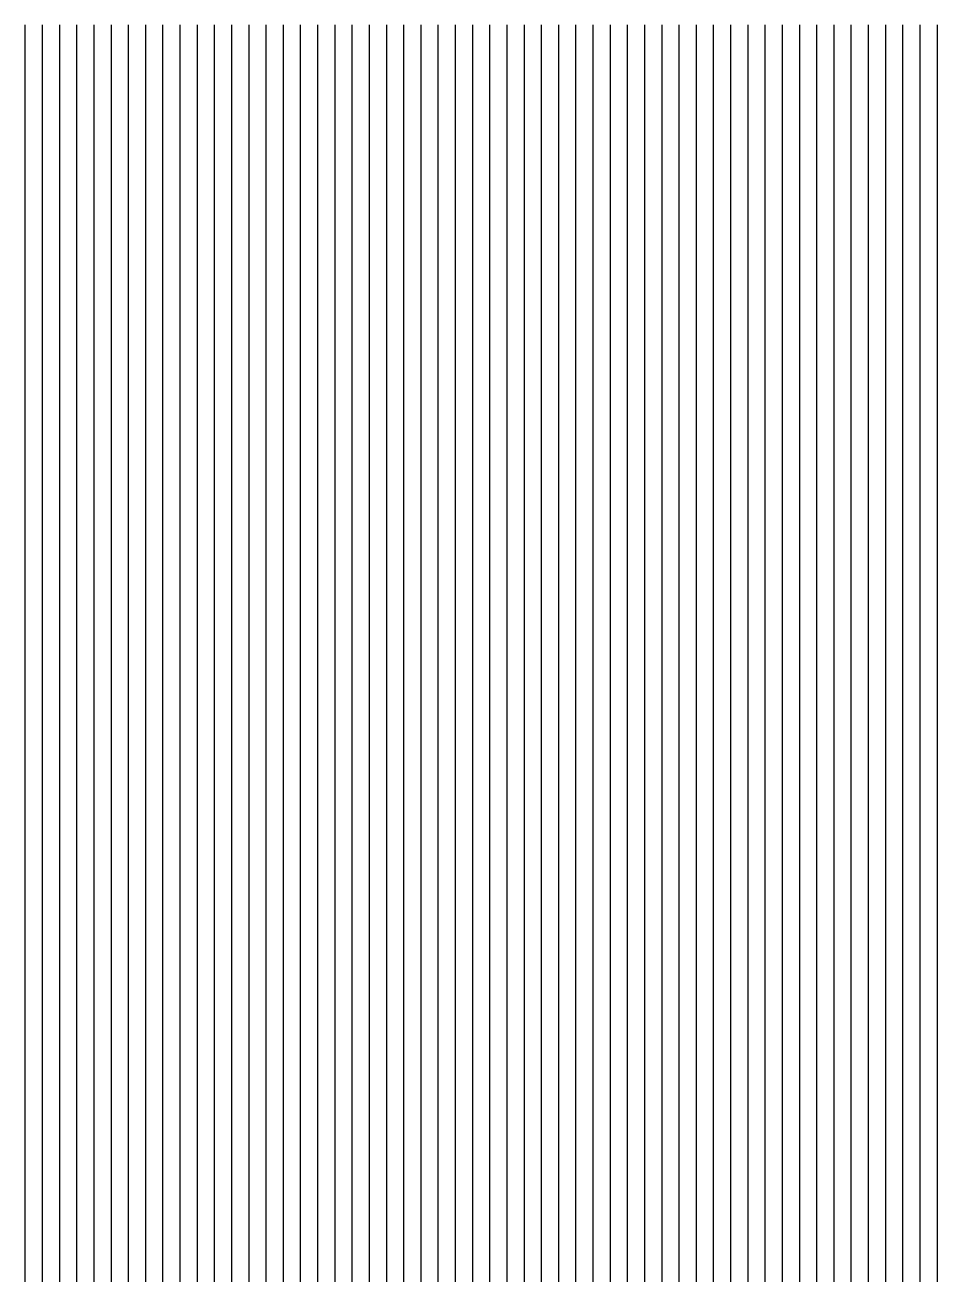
# Model space of a CAD drawing. Header units: millimetres. Extents: x -106 to 66, y -32 to 42.
# Drawn here: x -41.4 to -30.8, y 27.87 to 42.39 of the extents above; entities that cross this region are included whole.
import ezdxf

# ---------------------------------------------------------------- set-up
doc = ezdxf.new("R2010")
doc.units = ezdxf.units.MM
doc.layers.add('默认', color=18, linetype='Continuous', true_color=0x000000)

msp = doc.modelspace()

# ---------------------------------------------------------------- linework, layer by layer
at = {"layer": '默认'}
for points in [[(-41.4, 42.394), (-41.4, 37.623)], [(-41.4, 42.394), (-41.4, 37.381)], [(-41.4, 42.394), (-41.4, 36.98)], [(-41.4, 42.394), (-41.4, 36.468)], [(-41.4, 42.394), (-41.4, 35.851)], [(-41.4, 42.394), (-41.4, 35.137)], [(-41.4, 42.394), (-41.4, 34.331)], [(-41.4, 42.394), (-41.4, 33.438)], [(-41.4, 42.394), (-41.4, 32.458)], [(-41.4, 42.394), (-41.4, 31.384)], [(-41.4, 42.394), (-41.4, 30.207)], [(-41.4, 42.394), (-41.4, 28.916)], [(-41.4, 42.394), (-41.4, 27.508)], [(-41.4, 42.394), (-41.4, 25.986)], [(-41.4, 42.394), (-41.4, 24.381)], [(-41.4, 42.394), (-41.4, 20.923)], [(-41.4, 42.394), (-41.4, -32.2)], [(-41.4, 42.394), (-41.4, -32.2)], [(-41.4, 42.394), (-41.4, -32.2)], [(-41.4, 42.394), (-41.4, -32.2)], [(-41.2, 42.394), (-41.2, 37.638)], [(-41.2, 42.394), (-41.2, 37.392)], [(-41.2, 42.394), (-41.2, 36.988)], [(-41.2, 42.394), (-41.2, 36.474)], [(-41.2, 42.394), (-41.2, 35.857)], [(-41.2, 42.394), (-41.2, 35.143)], [(-41.2, 42.394), (-41.2, 34.338)], [(-41.2, 42.394), (-41.2, 33.446)], [(-41.2, 42.394), (-41.2, 32.466)], [(-41.2, 42.394), (-41.2, 31.391)], [(-41.2, 42.394), (-41.2, 30.208)], [(-41.2, 42.394), (-41.2, 28.905)], [(-41.2, 42.394), (-41.2, 27.478)], [(-41.2, 42.394), (-41.2, 25.931)], [(-41.2, 42.394), (-41.2, 24.298)], [(-41.2, 42.394), (-41.2, 20.402)], [(-41.2, 42.394), (-41.2, -32.2)], [(-41.2, 42.394), (-41.2, -32.2)], [(-41.2, 42.394), (-41.2, -32.2)], [(-41.2, 42.394), (-41.2, -32.2)], [(-41, 42.394), (-41, 37.653)], [(-41, 42.394), (-41, 37.403)], [(-41, 42.394), (-41, 36.996)], [(-41, 42.394), (-41, 36.48)], [(-41, 42.394), (-41, 35.863)], [(-41, 42.394), (-41, 35.149)], [(-41, 42.394), (-41, 34.346)], [(-41, 42.394), (-41, 33.455)], [(-41, 42.394), (-41, 32.476)], [(-41, 42.394), (-41, 31.398)], [(-41, 42.394), (-41, 30.208)], [(-41, 42.394), (-41, 28.892)], [(-41, 42.394), (-41, 27.446)], [(-41, 42.394), (-41, 25.872)], [(-41, 42.394), (-41, 24.209)], [(-41, 42.394), (-41, 19.816)], [(-41, 42.394), (-41, -32.2)], [(-41, 42.394), (-41, -32.2)], [(-41, 42.394), (-41, -32.2)], [(-41, 42.394), (-41, -32.2)], [(-40.8, 42.394), (-40.8, 37.668)], [(-40.8, 42.394), (-40.8, 37.414)], [(-40.8, 42.394), (-40.8, 37.005)], [(-40.8, 42.394), (-40.8, 36.487)], [(-40.8, 42.394), (-40.8, 35.869)], [(-40.8, 42.394), (-40.8, 35.156)], [(-40.8, 42.394), (-40.8, 34.354)], [(-40.8, 42.394), (-40.8, 33.465)], [(-40.8, 42.394), (-40.8, 32.485)], [(-40.8, 42.394), (-40.8, 31.405)], [(-40.8, 42.394), (-40.8, 30.207)], [(-40.8, 42.394), (-40.8, 28.878)], [(-40.8, 42.394), (-40.8, 27.411)], [(-40.8, 42.394), (-40.8, 25.808)], [(-40.8, 42.394), (-40.8, 24.111)], [(-40.8, 42.394), (-40.8, 19.145)], [(-40.8, 42.394), (-40.8, -32.2)], [(-40.8, 42.394), (-40.8, -32.2)], [(-40.8, 42.394), (-40.8, -32.2)], [(-40.8, 42.394), (-40.8, -32.2)], [(-40.6, 42.394), (-40.6, 37.683)], [(-40.6, 42.394), (-40.6, 37.425)], [(-40.6, 42.394), (-40.6, 37.014)], [(-40.6, 42.394), (-40.6, 36.495)], [(-40.6, 42.394), (-40.6, 35.876)], [(-40.6, 42.394), (-40.6, 35.164)], [(-40.6, 42.394), (-40.6, 34.363)], [(-40.6, 42.394), (-40.6, 33.474)], [(-40.6, 42.394), (-40.6, 32.494)], [(-40.6, 42.394), (-40.6, 31.411)], [(-40.6, 42.394), (-40.6, 30.206)], [(-40.6, 42.394), (-40.6, 28.862)], [(-40.6, 42.394), (-40.6, 27.372)], [(-40.6, 42.394), (-40.6, 25.74)], [(-40.6, 42.394), (-40.6, 24.002)], [(-40.6, 42.394), (-40.6, 18.362)], [(-40.6, 42.394), (-40.6, -32.2)], [(-40.6, 42.394), (-40.6, -32.2)], [(-40.6, 42.394), (-40.6, -32.2)], [(-40.6, 42.394), (-40.6, -32.2)], [(-40.4, 42.394), (-40.4, 37.699)], [(-40.4, 42.394), (-40.4, 37.437)], [(-40.4, 42.394), (-40.4, 37.023)], [(-40.4, 42.394), (-40.4, 36.503)], [(-40.4, 42.394), (-40.4, 35.884)], [(-40.4, 42.394), (-40.4, 35.172)], [(-40.4, 42.394), (-40.4, 34.372)], [(-40.4, 42.394), (-40.4, 33.484)], [(-40.4, 42.394), (-40.4, 32.503)], [(-40.4, 42.394), (-40.4, 31.417)], [(-40.4, 42.394), (-40.4, 30.203)], [(-40.4, 42.394), (-40.4, 28.844)], [(-40.4, 42.394), (-40.4, 27.331)], [(-40.4, 42.394), (-40.4, 25.666)], [(-40.4, 42.394), (-40.4, 23.877)], [(-40.4, 42.394), (-40.4, 17.423)], [(-40.4, 42.394), (-40.4, -32.2)], [(-40.4, 42.394), (-40.4, -32.2)], [(-40.4, 42.394), (-40.4, -32.2)], [(-40.4, 42.394), (-40.4, -32.2)], [(-40.2, 42.394), (-40.2, 37.714)], [(-40.2, 42.394), (-40.2, 37.449)], [(-40.2, 42.394), (-40.2, 37.033)], [(-40.2, 42.394), (-40.2, 36.511)], [(-40.2, 42.394), (-40.2, 35.892)], [(-40.2, 42.394), (-40.2, 35.181)], [(-40.2, 42.394), (-40.2, 34.382)], [(-40.2, 42.394), (-40.2, 33.494)], [(-40.2, 42.394), (-40.2, 32.513)], [(-40.2, 42.394), (-40.2, 31.423)], [(-40.2, 42.394), (-40.2, 30.2)], [(-40.2, 42.394), (-40.2, 28.825)], [(-40.2, 42.394), (-40.2, 27.285)], [(-40.2, 42.394), (-40.2, 25.587)], [(-40.2, 42.394), (-40.2, 23.726)], [(-40.2, 42.394), (-40.2, 16.232)], [(-40.2, 42.394), (-40.2, -32.2)], [(-40.2, 42.394), (-40.2, -32.2)], [(-40.2, 42.394), (-40.2, -32.2)], [(-40.2, 42.394), (-40.2, -32.2)], [(-40, 42.394), (-40, 37.73)], [(-40, 42.394), (-40, 37.461)], [(-40, 42.394), (-40, 37.043)], [(-40, 42.394), (-40, 36.52)], [(-40, 42.394), (-40, 35.901)], [(-40, 42.394), (-40, 35.19)], [(-40, 42.394), (-40, 34.392)], [(-40, 42.394), (-40, 33.505)], [(-40, 42.394), (-40, 32.522)], [(-40, 42.394), (-40, 31.428)], [(-40, 42.394), (-40, 30.195)], [(-40, 42.394), (-40, 28.802)], [(-40, 42.394), (-40, 27.236)], [(-40, 42.394), (-40, 25.502)], [(-40, 42.394), (-40, 23.528)], [(-40, 42.394), (-40, 14.479)], [(-40, 42.394), (-40, -32.2)], [(-40, 42.394), (-40, -32.2)], [(-40, 42.394), (-40, -32.2)], [(-40, 42.394), (-40, -32.2)], [(-39.8, 42.394), (-39.8, 37.745)], [(-39.8, 42.394), (-39.8, 37.474)], [(-39.8, 42.394), (-39.8, 37.053)], [(-39.8, 42.394), (-39.8, 36.529)], [(-39.8, 42.394), (-39.8, 35.91)], [(-39.8, 42.394), (-39.8, 35.2)], [(-39.8, 42.394), (-39.8, 34.403)], [(-39.8, 42.394), (-39.8, 33.516)], [(-39.8, 42.394), (-39.8, 32.532)], [(-39.8, 42.394), (-39.8, 31.433)], [(-39.8, 42.394), (-39.8, 30.19)], [(-39.8, 42.394), (-39.8, 28.778)], [(-39.8, 42.394), (-39.8, 27.182)], [(-39.8, 42.394), (-39.8, 25.41)], [(-39.8, 42.394), (-39.8, 23.241)], [(-39.8, 42.394), (-39.8, -32.2)], [(-39.8, 42.394), (-39.8, -32.2)], [(-39.8, 42.394), (-39.8, -32.2)], [(-39.8, 42.394), (-39.8, -32.2)], [(-39.8, 42.394), (-39.8, -32.2)], [(-39.6, 42.394), (-39.6, 37.761)], [(-39.6, 42.394), (-39.6, 37.486)], [(-39.6, 42.394), (-39.6, 37.064)], [(-39.6, 42.394), (-39.6, 36.539)], [(-39.6, 42.394), (-39.6, 35.92)], [(-39.6, 42.394), (-39.6, 35.211)], [(-39.6, 42.394), (-39.6, 34.414)], [(-39.6, 42.394), (-39.6, 33.527)], [(-39.6, 42.394), (-39.6, 32.541)], [(-39.6, 42.394), (-39.6, 31.437)], [(-39.6, 42.394), (-39.6, 30.183)], [(-39.6, 42.394), (-39.6, 28.75)], [(-39.6, 42.394), (-39.6, 27.123)], [(-39.6, 42.394), (-39.6, 25.311)], [(-39.6, 42.394), (-39.6, 22.808)], [(-39.6, 42.394), (-39.6, -32.2)], [(-39.6, 42.394), (-39.6, -32.2)], [(-39.6, 42.394), (-39.6, -32.2)], [(-39.6, 42.394), (-39.6, -32.2)], [(-39.6, 42.394), (-39.6, -32.2)], [(-39.4, 42.394), (-39.4, 37.777)], [(-39.4, 42.394), (-39.4, 37.499)], [(-39.4, 42.394), (-39.4, 37.075)], [(-39.4, 42.394), (-39.4, 36.55)], [(-39.4, 42.394), (-39.4, 35.931)], [(-39.4, 42.394), (-39.4, 35.222)], [(-39.4, 42.394), (-39.4, 34.425)], [(-39.4, 42.394), (-39.4, 33.538)], [(-39.4, 42.394), (-39.4, 32.551)], [(-39.4, 42.394), (-39.4, 31.441)], [(-39.4, 42.394), (-39.4, 30.174)], [(-39.4, 42.394), (-39.4, 28.719)], [(-39.4, 42.394), (-39.4, 27.059)], [(-39.4, 42.394), (-39.4, 25.204)], [(-39.4, 42.394), (-39.4, 22.238)], [(-39.4, 42.394), (-39.4, -32.2)], [(-39.4, 42.394), (-39.4, -32.2)], [(-39.4, 42.394), (-39.4, -32.2)], [(-39.4, 42.394), (-39.4, -32.2)], [(-39.4, 42.394), (-39.4, -32.2)], [(-39.2, 42.394), (-39.2, 37.793)], [(-39.2, 42.394), (-39.2, 37.512)], [(-39.2, 42.394), (-39.2, 37.087)], [(-39.2, 42.394), (-39.2, 36.561)], [(-39.2, 42.394), (-39.2, 35.942)], [(-39.2, 42.394), (-39.2, 35.234)], [(-39.2, 42.394), (-39.2, 34.438)], [(-39.2, 42.394), (-39.2, 33.55)], [(-39.2, 42.394), (-39.2, 32.56)], [(-39.2, 42.394), (-39.2, 31.444)], [(-39.2, 42.394), (-39.2, 30.163)], [(-39.2, 42.394), (-39.2, 28.685)], [(-39.2, 42.394), (-39.2, 26.989)], [(-39.2, 42.394), (-39.2, 25.089)], [(-39.2, 42.394), (-39.2, 21.578)], [(-39.2, 42.394), (-39.2, -32.2)], [(-39.2, 42.394), (-39.2, -32.2)], [(-39.2, 42.394), (-39.2, -32.2)], [(-39.2, 42.394), (-39.2, -32.2)], [(-39.2, 42.394), (-39.2, -32.2)], [(-39, 42.394), (-39, 37.809)], [(-39, 42.394), (-39, 37.526)], [(-39, 42.394), (-39, 37.099)], [(-39, 42.394), (-39, 36.573)], [(-39, 42.394), (-39, 35.954)], [(-39, 42.394), (-39, 35.246)], [(-39, 42.394), (-39, 34.451)], [(-39, 42.394), (-39, 33.563)], [(-39, 42.394), (-39, 32.57)], [(-39, 42.394), (-39, 31.447)], [(-39, 42.394), (-39, 30.151)], [(-39, 42.394), (-39, 28.647)], [(-39, 42.394), (-39, 26.912)], [(-39, 42.394), (-39, 24.966)], [(-39, 42.394), (-39, 20.814)], [(-39, 42.394), (-39, -32.2)], [(-39, 42.394), (-39, -32.2)], [(-39, 42.394), (-39, -32.2)], [(-39, 42.394), (-39, -32.2)], [(-39, 42.394), (-39, -32.2)], [(-38.8, 42.394), (-38.8, 37.826)], [(-38.8, 42.394), (-38.8, 37.54)], [(-38.8, 42.394), (-38.8, 37.112)], [(-38.8, 42.394), (-38.8, 36.585)], [(-38.8, 42.394), (-38.8, 35.966)], [(-38.8, 42.394), (-38.8, 35.259)], [(-38.8, 42.394), (-38.8, 34.464)], [(-38.8, 42.394), (-38.8, 33.575)], [(-38.8, 42.394), (-38.8, 32.579)], [(-38.8, 42.394), (-38.8, 31.448)], [(-38.8, 42.394), (-38.8, 30.136)], [(-38.8, 42.394), (-38.8, 28.605)], [(-38.8, 42.394), (-38.8, 26.828)], [(-38.8, 42.394), (-38.8, 24.834)], [(-38.8, 42.394), (-38.8, 19.919)], [(-38.8, 42.394), (-38.8, -32.2)], [(-38.8, 42.394), (-38.8, -32.2)], [(-38.8, 42.394), (-38.8, -32.2)], [(-38.8, 42.394), (-38.8, -32.2)], [(-38.8, 42.394), (-38.8, -32.2)], [(-38.6, 42.394), (-38.6, 37.842)], [(-38.6, 42.394), (-38.6, 37.554)], [(-38.6, 42.394), (-38.6, 37.125)], [(-38.6, 42.394), (-38.6, 36.598)], [(-38.6, 42.394), (-38.6, 35.98)], [(-38.6, 42.394), (-38.6, 35.273)], [(-38.6, 42.394), (-38.6, 34.478)], [(-38.6, 42.394), (-38.6, 33.588)], [(-38.6, 42.394), (-38.6, 32.589)], [(-38.6, 42.394), (-38.6, 31.449)], [(-38.6, 42.394), (-38.6, 30.119)], [(-38.6, 42.394), (-38.6, 28.557)], [(-38.6, 42.394), (-38.6, 26.737)], [(-38.6, 42.394), (-38.6, 24.692)], [(-38.6, 42.394), (-38.6, 18.852)], [(-38.6, 42.394), (-38.6, -32.2)], [(-38.6, 42.394), (-38.6, -32.2)], [(-38.6, 42.394), (-38.6, -32.2)], [(-38.6, 42.394), (-38.6, -32.2)], [(-38.6, 42.394), (-38.6, -32.2)], [(-38.4, 42.394), (-38.4, 37.858)], [(-38.4, 42.394), (-38.4, 37.568)], [(-38.4, 42.394), (-38.4, 37.139)], [(-38.4, 42.394), (-38.4, 36.611)], [(-38.4, 42.394), (-38.4, 35.993)], [(-38.4, 42.394), (-38.4, 35.288)], [(-38.4, 42.394), (-38.4, 34.493)], [(-38.4, 42.394), (-38.4, 33.602)], [(-38.4, 42.394), (-38.4, 32.598)], [(-38.4, 42.394), (-38.4, 31.449)], [(-38.4, 42.394), (-38.4, 30.099)], [(-38.4, 42.394), (-38.4, 28.505)], [(-38.4, 42.394), (-38.4, 26.636)], [(-38.4, 42.394), (-38.4, 24.538)], [(-38.4, 42.394), (-38.4, 17.547)], [(-38.4, 42.394), (-38.4, -32.2)], [(-38.4, 42.394), (-38.4, -32.2)], [(-38.4, 42.394), (-38.4, -32.2)], [(-38.4, 42.394), (-38.4, -32.2)], [(-38.4, 42.394), (-38.4, -32.2)], [(-38.2, 42.394), (-38.2, 37.875)], [(-38.2, 42.394), (-38.2, 37.583)], [(-38.2, 42.394), (-38.2, 37.153)], [(-38.2, 42.394), (-38.2, 36.626)], [(-38.2, 42.394), (-38.2, 36.008)], [(-38.2, 42.394), (-38.2, 35.303)], [(-38.2, 42.394), (-38.2, 34.508)], [(-38.2, 42.394), (-38.2, 33.615)], [(-38.2, 42.394), (-38.2, 32.607)], [(-38.2, 42.394), (-38.2, 31.447)], [(-38.2, 42.394), (-38.2, 30.076)], [(-38.2, 42.394), (-38.2, 28.447)], [(-38.2, 42.394), (-38.2, 26.525)], [(-38.2, 42.394), (-38.2, 24.365)], [(-38.2, 42.394), (-38.2, 15.837)], [(-38.2, 42.394), (-38.2, -32.2)], [(-38.2, 42.394), (-38.2, -32.2)], [(-38.2, 42.394), (-38.2, -32.2)], [(-38.2, 42.394), (-38.2, -32.2)], [(-38.2, 42.394), (-38.2, -32.2)], [(-38, 42.394), (-38, 37.892)], [(-38, 42.394), (-38, 37.598)], [(-38, 42.394), (-38, 37.167)], [(-38, 42.394), (-38, 36.64)], [(-38, 42.394), (-38, 36.023)], [(-38, 42.394), (-38, 35.319)], [(-38, 42.394), (-38, 34.524)], [(-38, 42.394), (-38, 33.629)], [(-38, 42.394), (-38, 32.616)], [(-38, 42.394), (-38, 31.444)], [(-38, 42.394), (-38, 30.05)], [(-38, 42.394), (-38, 28.382)], [(-38, 42.394), (-38, 26.405)], [(-38, 42.394), (-38, 24.167)], [(-38, 42.394), (-38, -32.2)], [(-38, 42.394), (-38, -32.2)], [(-38, 42.394), (-38, -32.2)], [(-38, 42.394), (-38, -32.2)], [(-38, 42.394), (-38, -32.2)], [(-37.8, 42.394), (-37.8, 37.909)], [(-37.8, 42.394), (-37.8, 37.614)], [(-37.8, 42.394), (-37.8, 37.183)], [(-37.8, 42.394), (-37.8, 36.656)], [(-37.8, 42.394), (-37.8, 36.04)], [(-37.8, 42.394), (-37.8, 35.335)], [(-37.8, 42.394), (-37.8, 34.54)], [(-37.8, 42.394), (-37.8, 33.644)], [(-37.8, 42.394), (-37.8, 32.624)], [(-37.8, 42.394), (-37.8, 31.439)], [(-37.8, 42.394), (-37.8, 30.02)], [(-37.8, 42.394), (-37.8, 28.311)], [(-37.8, 42.394), (-37.8, 26.273)], [(-37.8, 42.394), (-37.8, 23.928)], [(-37.8, 42.394), (-37.8, -32.2)], [(-37.8, 42.394), (-37.8, -32.2)], [(-37.8, 42.394), (-37.8, -32.2)], [(-37.8, 42.394), (-37.8, -32.2)], [(-37.8, 42.394), (-37.8, -32.2)], [(-37.8, 42.394), (-37.8, -32.2)], [(-37.6, 42.394), (-37.6, 37.926)], [(-37.6, 42.394), (-37.6, 37.629)], [(-37.6, 42.394), (-37.6, 37.198)], [(-37.6, 42.394), (-37.6, 36.672)], [(-37.6, 42.394), (-37.6, 36.056)], [(-37.6, 42.394), (-37.6, 35.353)], [(-37.6, 42.394), (-37.6, 34.557)], [(-37.6, 42.394), (-37.6, 33.658)], [(-37.6, 42.394), (-37.6, 32.632)], [(-37.6, 42.394), (-37.6, 31.433)], [(-37.6, 42.394), (-37.6, 29.987)], [(-37.6, 42.394), (-37.6, 28.232)], [(-37.6, 42.394), (-37.6, 26.129)], [(-37.6, 42.394), (-37.6, 23.572)], [(-37.6, 42.394), (-37.6, -32.2)], [(-37.6, 42.394), (-37.6, -32.2)], [(-37.6, 42.394), (-37.6, -32.2)], [(-37.6, 42.394), (-37.6, -32.2)], [(-37.6, 42.394), (-37.6, -32.2)], [(-37.6, 42.394), (-37.6, -32.2)], [(-37.4, 42.394), (-37.4, 37.943)], [(-37.4, 42.394), (-37.4, 37.646)], [(-37.4, 42.394), (-37.4, 37.215)], [(-37.4, 42.394), (-37.4, 36.689)], [(-37.4, 42.394), (-37.4, 36.074)], [(-37.4, 42.394), (-37.4, 35.371)], [(-37.4, 42.394), (-37.4, 34.575)], [(-37.4, 42.394), (-37.4, 33.673)], [(-37.4, 42.394), (-37.4, 32.64)], [(-37.4, 42.394), (-37.4, 31.425)], [(-37.4, 42.394), (-37.4, 29.949)], [(-37.4, 42.394), (-37.4, 28.146)], [(-37.4, 42.394), (-37.4, 25.974)], [(-37.4, 42.394), (-37.4, 22.954)], [(-37.4, 42.394), (-37.4, -32.2)], [(-37.4, 42.394), (-37.4, -32.2)], [(-37.4, 42.394), (-37.4, -32.2)], [(-37.4, 42.394), (-37.4, -32.2)], [(-37.4, 42.394), (-37.4, -32.2)], [(-37.4, 42.394), (-37.4, -32.2)], [(-37.2, 42.394), (-37.2, 37.961)], [(-37.2, 42.394), (-37.2, 37.662)], [(-37.2, 42.394), (-37.2, 37.232)], [(-37.2, 42.394), (-37.2, 36.706)], [(-37.2, 42.394), (-37.2, 36.093)], [(-37.2, 42.394), (-37.2, 35.39)], [(-37.2, 42.394), (-37.2, 34.593)], [(-37.2, 42.394), (-37.2, 33.688)], [(-37.2, 42.394), (-37.2, 32.646)], [(-37.2, 42.394), (-37.2, 31.414)], [(-37.2, 42.394), (-37.2, 29.906)], [(-37.2, 42.394), (-37.2, 28.051)], [(-37.2, 42.394), (-37.2, 25.805)], [(-37.2, 42.394), (-37.2, 22.033)], [(-37.2, 42.394), (-37.2, -32.2)], [(-37.2, 42.394), (-37.2, -32.2)], [(-37.2, 42.394), (-37.2, -32.2)], [(-37.2, 42.394), (-37.2, -32.2)], [(-37.2, 42.394), (-37.2, -32.2)], [(-37.2, 42.394), (-37.2, -32.2)], [(-37, 42.394), (-37, 37.978)], [(-37, 42.394), (-37, 37.679)], [(-37, 42.394), (-37, 37.249)], [(-37, 42.394), (-37, 36.725)], [(-37, 42.394), (-37, 36.112)], [(-37, 42.394), (-37, 35.409)], [(-37, 42.394), (-37, 34.612)], [(-37, 42.394), (-37, 33.703)], [(-37, 42.394), (-37, 32.653)], [(-37, 42.394), (-37, 31.402)], [(-37, 42.394), (-37, 29.858)], [(-37, 42.394), (-37, 27.947)], [(-37, 42.394), (-37, 25.623)], [(-37, 42.394), (-37, 20.978)], [(-37, 42.394), (-37, -32.2)], [(-37, 42.394), (-37, -32.2)], [(-37, 42.394), (-37, -32.2)], [(-37, 42.394), (-37, -32.2)], [(-37, 42.394), (-37, -32.2)], [(-37, 42.394), (-37, -32.2)], [(-36.8, 42.394), (-36.8, 37.996)], [(-36.8, 42.394), (-36.8, 37.697)], [(-36.8, 42.394), (-36.8, 37.267)], [(-36.8, 42.394), (-36.8, 36.744)], [(-36.8, 42.394), (-36.8, 36.132)], [(-36.8, 42.394), (-36.8, 35.43)], [(-36.8, 42.394), (-36.8, 34.631)], [(-36.8, 42.394), (-36.8, 33.718)], [(-36.8, 42.394), (-36.8, 32.658)], [(-36.8, 42.394), (-36.8, 31.386)], [(-36.8, 42.394), (-36.8, 29.805)], [(-36.8, 42.394), (-36.8, 27.833)], [(-36.8, 42.394), (-36.8, 25.427)], [(-36.8, 42.394), (-36.8, 19.772)], [(-36.8, 42.394), (-36.8, -32.2)], [(-36.8, 42.394), (-36.8, -32.2)], [(-36.8, 42.394), (-36.8, -32.2)], [(-36.8, 42.394), (-36.8, -32.2)], [(-36.8, 42.394), (-36.8, -32.2)], [(-36.8, 42.394), (-36.8, -32.2)], [(-36.6, 42.394), (-36.6, 38.014)], [(-36.6, 42.394), (-36.6, 37.715)], [(-36.6, 42.394), (-36.6, 37.286)], [(-36.6, 42.394), (-36.6, 36.763)], [(-36.6, 42.394), (-36.6, 36.152)], [(-36.6, 42.394), (-36.6, 35.45)], [(-36.6, 42.394), (-36.6, 34.65)], [(-36.6, 42.394), (-36.6, 33.733)], [(-36.6, 42.394), (-36.6, 32.662)], [(-36.6, 42.394), (-36.6, 31.368)], [(-36.6, 42.394), (-36.6, 29.747)], [(-36.6, 42.394), (-36.6, 27.708)], [(-36.6, 42.394), (-36.6, 25.217)], [(-36.6, 42.394), (-36.6, 18.374)], [(-36.6, 42.394), (-36.6, -32.2)], [(-36.6, 42.394), (-36.6, -32.2)], [(-36.6, 42.394), (-36.6, -32.2)], [(-36.6, 42.394), (-36.6, -32.2)], [(-36.6, 42.394), (-36.6, -32.2)], [(-36.6, 42.394), (-36.6, -32.2)], [(-36.4, 42.394), (-36.4, 38.032)], [(-36.4, 42.394), (-36.4, 37.733)], [(-36.4, 42.394), (-36.4, 37.305)], [(-36.4, 42.394), (-36.4, 36.784)], [(-36.4, 42.394), (-36.4, 36.173)], [(-36.4, 42.394), (-36.4, 35.472)], [(-36.4, 42.394), (-36.4, 34.67)], [(-36.4, 42.394), (-36.4, 33.747)], [(-36.4, 42.394), (-36.4, 32.665)], [(-36.4, 42.394), (-36.4, 31.347)], [(-36.4, 42.394), (-36.4, 29.681)], [(-36.4, 42.394), (-36.4, 27.572)], [(-36.4, 42.394), (-36.4, 24.995)], [(-36.4, 42.394), (-36.4, 16.687)], [(-36.4, 42.394), (-36.4, -32.2)], [(-36.4, 42.394), (-36.4, -32.2)], [(-36.4, 42.394), (-36.4, -32.2)], [(-36.4, 42.394), (-36.4, -32.2)], [(-36.4, 42.394), (-36.4, -32.2)], [(-36.4, 42.394), (-36.4, -32.2)], [(-36.2, 42.394), (-36.2, 38.051)], [(-36.2, 42.394), (-36.2, 37.751)], [(-36.2, 42.394), (-36.2, 37.324)], [(-36.2, 42.394), (-36.2, 36.804)], [(-36.2, 42.394), (-36.2, 36.195)], [(-36.2, 42.394), (-36.2, 35.494)], [(-36.2, 42.394), (-36.2, 34.69)], [(-36.2, 42.394), (-36.2, 33.762)], [(-36.2, 42.394), (-36.2, 32.667)], [(-36.2, 42.394), (-36.2, 31.323)], [(-36.2, 42.394), (-36.2, 29.609)], [(-36.2, 42.394), (-36.2, 27.423)], [(-36.2, 42.394), (-36.2, 24.755)], [(-36.2, 42.394), (-36.2, 14.231)], [(-36.2, 42.394), (-36.2, -32.2)], [(-36.2, 42.394), (-36.2, -32.2)], [(-36.2, 42.394), (-36.2, -32.2)], [(-36.2, 42.394), (-36.2, -32.2)], [(-36.2, 42.394), (-36.2, -32.2)], [(-36.2, 42.394), (-36.2, -32.2)], [(-36, 42.394), (-36, 38.069)], [(-36, 42.394), (-36, 37.77)], [(-36, 42.394), (-36, 37.344)], [(-36, 42.394), (-36, 36.826)], [(-36, 42.394), (-36, 36.217)], [(-36, 42.394), (-36, 35.516)], [(-36, 42.394), (-36, 34.71)], [(-36, 42.394), (-36, 33.776)], [(-36, 42.394), (-36, 32.668)], [(-36, 42.394), (-36, 31.295)], [(-36, 42.394), (-36, 29.53)], [(-36, 42.394), (-36, 27.261)], [(-36, 42.394), (-36, 24.489)], [(-36, 42.394), (-36, -32.2)], [(-36, 42.394), (-36, -32.2)], [(-36, 42.394), (-36, -32.2)], [(-36, 42.394), (-36, -32.2)], [(-36, 42.394), (-36, -32.2)], [(-36, 42.394), (-36, -32.2)], [(-36, 42.394), (-36, -32.2)], [(-35.8, 42.394), (-35.8, 38.088)], [(-35.8, 42.394), (-35.8, 37.79)], [(-35.8, 42.394), (-35.8, 37.365)], [(-35.8, 42.394), (-35.8, 36.848)], [(-35.8, 42.394), (-35.8, 36.24)], [(-35.8, 42.394), (-35.8, 35.539)], [(-35.8, 42.394), (-35.8, 34.73)], [(-35.8, 42.394), (-35.8, 33.79)], [(-35.8, 42.394), (-35.8, 32.667)], [(-35.8, 42.394), (-35.8, 31.263)], [(-35.8, 42.394), (-35.8, 29.442)], [(-35.8, 42.394), (-35.8, 27.083)], [(-35.8, 42.394), (-35.8, 24.179)], [(-35.8, 42.394), (-35.8, -32.2)], [(-35.8, 42.394), (-35.8, -32.2)], [(-35.8, 42.394), (-35.8, -32.2)], [(-35.8, 42.394), (-35.8, -32.2)], [(-35.8, 42.394), (-35.8, -32.2)], [(-35.8, 42.394), (-35.8, -32.2)], [(-35.8, 42.394), (-35.8, -32.2)], [(-35.6, 42.394), (-35.6, 38.106)], [(-35.6, 42.394), (-35.6, 37.809)], [(-35.6, 42.394), (-35.6, 37.386)], [(-35.6, 42.394), (-35.6, 36.87)], [(-35.6, 42.394), (-35.6, 36.264)], [(-35.6, 42.394), (-35.6, 35.562)], [(-35.6, 42.394), (-35.6, 34.751)], [(-35.6, 42.394), (-35.6, 33.803)], [(-35.6, 42.394), (-35.6, 32.665)], [(-35.6, 42.394), (-35.6, 31.227)], [(-35.6, 42.394), (-35.6, 29.346)], [(-35.6, 42.394), (-35.6, 26.89)], [(-35.6, 42.394), (-35.6, 23.75)], [(-35.6, 42.394), (-35.6, -32.2)], [(-35.6, 42.394), (-35.6, -32.2)], [(-35.6, 42.394), (-35.6, -32.2)], [(-35.6, 42.394), (-35.6, -32.2)], [(-35.6, 42.394), (-35.6, -32.2)], [(-35.6, 42.394), (-35.6, -32.2)], [(-35.6, 42.394), (-35.6, -32.2)], [(-35.4, 42.394), (-35.4, 38.125)], [(-35.4, 42.394), (-35.4, 37.829)], [(-35.4, 42.394), (-35.4, 37.407)], [(-35.4, 42.394), (-35.4, 36.893)], [(-35.4, 42.394), (-35.4, 36.287)], [(-35.4, 42.394), (-35.4, 35.585)], [(-35.4, 42.394), (-35.4, 34.772)], [(-35.4, 42.394), (-35.4, 33.816)], [(-35.4, 42.394), (-35.4, 32.66)], [(-35.4, 42.394), (-35.4, 31.187)], [(-35.4, 42.394), (-35.4, 29.241)], [(-35.4, 42.394), (-35.4, 26.68)], [(-35.4, 42.394), (-35.4, 22.962)], [(-35.4, 42.394), (-35.4, -32.2)], [(-35.4, 42.394), (-35.4, -32.2)], [(-35.4, 42.394), (-35.4, -32.2)], [(-35.4, 42.394), (-35.4, -32.2)], [(-35.4, 42.394), (-35.4, -32.2)], [(-35.4, 42.394), (-35.4, -32.2)], [(-35.4, 42.394), (-35.4, -32.2)], [(-35.2, 42.394), (-35.2, 38.144)], [(-35.2, 42.394), (-35.2, 37.849)], [(-35.2, 42.394), (-35.2, 37.428)], [(-35.2, 42.394), (-35.2, 36.916)], [(-35.2, 42.394), (-35.2, 36.312)], [(-35.2, 42.394), (-35.2, 35.609)], [(-35.2, 42.394), (-35.2, 34.792)], [(-35.2, 42.394), (-35.2, 33.828)], [(-35.2, 42.394), (-35.2, 32.654)], [(-35.2, 42.394), (-35.2, 31.141)], [(-35.2, 42.394), (-35.2, 29.125)], [(-35.2, 42.394), (-35.2, 26.452)], [(-35.2, 42.394), (-35.2, 21.835)], [(-35.2, 42.394), (-35.2, -32.2)], [(-35.2, 42.394), (-35.2, -32.2)], [(-35.2, 42.394), (-35.2, -32.2)], [(-35.2, 42.394), (-35.2, -32.2)], [(-35.2, 42.394), (-35.2, -32.2)], [(-35.2, 42.394), (-35.2, -32.2)], [(-35.2, 42.394), (-35.2, -32.2)], [(-35, 42.394), (-35, 38.163)], [(-35, 42.394), (-35, 37.869)], [(-35, 42.394), (-35, 37.45)], [(-35, 42.394), (-35, 36.939)], [(-35, 42.394), (-35, 36.336)], [(-35, 42.394), (-35, 35.633)], [(-35, 42.394), (-35, 34.813)], [(-35, 42.394), (-35, 33.84)], [(-35, 42.394), (-35, 32.645)], [(-35, 42.394), (-35, 31.09)], [(-35, 42.394), (-35, 28.999)], [(-35, 42.394), (-35, 26.206)], [(-35, 42.394), (-35, 20.621)], [(-35, 42.394), (-35, -32.2)], [(-35, 42.394), (-35, -32.2)], [(-35, 42.394), (-35, -32.2)], [(-35, 42.394), (-35, -32.2)], [(-35, 42.394), (-35, -32.2)], [(-35, 42.394), (-35, -32.2)], [(-35, 42.394), (-35, -32.2)], [(-34.8, 42.394), (-34.8, 38.182)], [(-34.8, 42.394), (-34.8, 37.889)], [(-34.8, 42.394), (-34.8, 37.472)], [(-34.8, 42.394), (-34.8, 36.963)], [(-34.8, 42.394), (-34.8, 36.361)], [(-34.8, 42.394), (-34.8, 35.657)], [(-34.8, 42.394), (-34.8, 34.833)], [(-34.8, 42.394), (-34.8, 33.85)], [(-34.8, 42.394), (-34.8, 32.634)], [(-34.8, 42.394), (-34.8, 31.034)], [(-34.8, 42.394), (-34.8, 28.861)], [(-34.8, 42.394), (-34.8, 25.942)], [(-34.8, 42.394), (-34.8, 19.301)], [(-34.8, 42.394), (-34.8, -32.2)], [(-34.8, 42.394), (-34.8, -32.2)], [(-34.8, 42.394), (-34.8, -32.2)], [(-34.8, 42.394), (-34.8, -32.2)], [(-34.8, 42.394), (-34.8, -32.2)], [(-34.8, 42.394), (-34.8, -32.2)], [(-34.8, 42.394), (-34.8, -32.2)], [(-34.6, 42.394), (-34.6, 38.201)], [(-34.6, 42.394), (-34.6, 37.909)], [(-34.6, 42.394), (-34.6, 37.495)], [(-34.6, 42.394), (-34.6, 36.987)], [(-34.6, 42.394), (-34.6, 36.386)], [(-34.6, 42.394), (-34.6, 35.682)], [(-34.6, 42.394), (-34.6, 34.854)], [(-34.6, 42.394), (-34.6, 33.86)], [(-34.6, 42.394), (-34.6, 32.621)], [(-34.6, 42.394), (-34.6, 30.971)], [(-34.6, 42.394), (-34.6, 28.711)], [(-34.6, 42.394), (-34.6, 25.659)], [(-34.6, 42.394), (-34.6, 17.837)], [(-34.6, 42.394), (-34.6, -32.2)], [(-34.6, 42.394), (-34.6, -32.2)], [(-34.6, 42.394), (-34.6, -32.2)], [(-34.6, 42.394), (-34.6, -32.2)], [(-34.6, 42.394), (-34.6, -32.2)], [(-34.6, 42.394), (-34.6, -32.2)], [(-34.6, 42.394), (-34.6, -32.2)], [(-34.4, 42.394), (-34.4, 38.22)], [(-34.4, 42.394), (-34.4, 37.93)], [(-34.4, 42.394), (-34.4, 37.517)], [(-34.4, 42.394), (-34.4, 37.012)], [(-34.4, 42.394), (-34.4, 36.412)], [(-34.4, 42.394), (-34.4, 35.706)], [(-34.4, 42.394), (-34.4, 34.874)], [(-34.4, 42.394), (-34.4, 33.869)], [(-34.4, 42.394), (-34.4, 32.604)], [(-34.4, 42.394), (-34.4, 30.902)], [(-34.4, 42.394), (-34.4, 28.547)], [(-34.4, 42.394), (-34.4, 25.36)], [(-34.4, 42.394), (-34.4, 16.112)], [(-34.4, 42.394), (-34.4, -32.2)], [(-34.4, 42.394), (-34.4, -32.2)], [(-34.4, 42.394), (-34.4, -32.2)], [(-34.4, 42.394), (-34.4, -32.2)], [(-34.4, 42.394), (-34.4, -32.2)], [(-34.4, 42.394), (-34.4, -32.2)], [(-34.4, 42.394), (-34.4, -32.2)], [(-34.2, 42.394), (-34.2, 38.239)], [(-34.2, 42.394), (-34.2, 37.951)], [(-34.2, 42.394), (-34.2, 37.54)], [(-34.2, 42.394), (-34.2, 37.037)], [(-34.2, 42.394), (-34.2, 36.437)], [(-34.2, 42.394), (-34.2, 35.731)], [(-34.2, 42.394), (-34.2, 34.893)], [(-34.2, 42.394), (-34.2, 33.877)], [(-34.2, 42.394), (-34.2, 32.585)], [(-34.2, 42.394), (-34.2, 30.825)], [(-34.2, 42.394), (-34.2, 28.37)], [(-34.2, 42.394), (-34.2, 25.045)], [(-34.2, 42.394), (-34.2, 13.415)], [(-34.2, 42.394), (-34.2, -32.2)], [(-34.2, 42.394), (-34.2, -32.2)], [(-34.2, 42.394), (-34.2, -32.2)], [(-34.2, 42.394), (-34.2, -32.2)], [(-34.2, 42.394), (-34.2, -32.2)], [(-34.2, 42.394), (-34.2, -32.2)], [(-34.2, 42.394), (-34.2, -32.2)], [(-34, 42.394), (-34, 38.258)], [(-34, 42.394), (-34, 37.972)], [(-34, 42.394), (-34, 37.563)], [(-34, 42.394), (-34, 37.062)], [(-34, 42.394), (-34, 36.463)], [(-34, 42.394), (-34, 35.756)], [(-34, 42.394), (-34, 34.913)], [(-34, 42.394), (-34, 33.883)], [(-34, 42.394), (-34, 32.562)], [(-34, 42.394), (-34, 30.741)], [(-34, 42.394), (-34, 28.177)], [(-34, 42.394), (-34, 24.704)], [(-34, 42.394), (-34, -32.2)], [(-34, 42.394), (-34, -32.2)], [(-34, 42.394), (-34, -32.2)], [(-34, 42.394), (-34, -32.2)], [(-34, 42.394), (-34, -32.2)], [(-34, 42.394), (-34, -32.2)], [(-34, 42.394), (-34, -32.2)], [(-34, 42.394), (-34, -32.2)], [(-33.8, 42.394), (-33.8, 38.277)], [(-33.8, 42.394), (-33.8, 37.992)], [(-33.8, 42.394), (-33.8, 37.586)], [(-33.8, 42.394), (-33.8, 37.087)], [(-33.8, 42.394), (-33.8, 36.489)], [(-33.8, 42.394), (-33.8, 35.781)], [(-33.8, 42.394), (-33.8, 34.932)], [(-33.8, 42.394), (-33.8, 33.888)], [(-33.8, 42.394), (-33.8, 32.536)], [(-33.8, 42.394), (-33.8, 30.649)], [(-33.8, 42.394), (-33.8, 27.967)], [(-33.8, 42.394), (-33.8, 24.32)], [(-33.8, 42.394), (-33.8, -32.2)], [(-33.8, 42.394), (-33.8, -32.2)], [(-33.8, 42.394), (-33.8, -32.2)], [(-33.8, 42.394), (-33.8, -32.2)], [(-33.8, 42.394), (-33.8, -32.2)], [(-33.8, 42.394), (-33.8, -32.2)], [(-33.8, 42.394), (-33.8, -32.2)], [(-33.8, 42.394), (-33.8, -32.2)], [(-33.6, 42.394), (-33.6, 38.295)], [(-33.6, 42.394), (-33.6, 38.013)], [(-33.6, 42.394), (-33.6, 37.61)], [(-33.6, 42.394), (-33.6, 37.112)], [(-33.6, 42.394), (-33.6, 36.516)], [(-33.6, 42.394), (-33.6, 35.805)], [(-33.6, 42.394), (-33.6, 34.951)], [(-33.6, 42.394), (-33.6, 33.892)], [(-33.6, 42.394), (-33.6, 32.505)], [(-33.6, 42.394), (-33.6, 30.549)], [(-33.6, 42.394), (-33.6, 27.74)], [(-33.6, 42.394), (-33.6, 23.814)], [(-33.6, 42.394), (-33.6, -32.2)], [(-33.6, 42.394), (-33.6, -32.2)], [(-33.6, 42.394), (-33.6, -32.2)], [(-33.6, 42.394), (-33.6, -32.2)], [(-33.6, 42.394), (-33.6, -32.2)], [(-33.6, 42.394), (-33.6, -32.2)], [(-33.6, 42.394), (-33.6, -32.2)], [(-33.6, 42.394), (-33.6, -32.2)], [(-33.4, 42.394), (-33.4, 38.314)], [(-33.4, 42.394), (-33.4, 38.034)], [(-33.4, 42.394), (-33.4, 37.633)], [(-33.4, 42.394), (-33.4, 37.137)], [(-33.4, 42.394), (-33.4, 36.542)], [(-33.4, 42.394), (-33.4, 35.83)], [(-33.4, 42.394), (-33.4, 34.969)], [(-33.4, 42.394), (-33.4, 33.894)], [(-33.4, 42.394), (-33.4, 32.471)], [(-33.4, 42.394), (-33.4, 30.439)], [(-33.4, 42.394), (-33.4, 27.493)], [(-33.4, 42.394), (-33.4, 22.966)], [(-33.4, 42.394), (-33.4, -32.2)], [(-33.4, 42.394), (-33.4, -32.2)], [(-33.4, 42.394), (-33.4, -32.2)], [(-33.4, 42.394), (-33.4, -32.2)], [(-33.4, 42.394), (-33.4, -32.2)], [(-33.4, 42.394), (-33.4, -32.2)], [(-33.4, 42.394), (-33.4, -32.2)], [(-33.4, 42.394), (-33.4, -32.2)], [(-33.2, 42.394), (-33.2, 38.333)], [(-33.2, 42.394), (-33.2, 38.055)], [(-33.2, 42.394), (-33.2, 37.656)], [(-33.2, 42.394), (-33.2, 37.163)], [(-33.2, 42.394), (-33.2, 36.568)], [(-33.2, 42.394), (-33.2, 35.854)], [(-33.2, 42.394), (-33.2, 34.986)], [(-33.2, 42.394), (-33.2, 33.895)], [(-33.2, 42.394), (-33.2, 32.432)], [(-33.2, 42.394), (-33.2, 30.32)], [(-33.2, 42.394), (-33.2, 27.227)], [(-33.2, 42.394), (-33.2, 21.893)], [(-33.2, 42.394), (-33.2, -32.2)], [(-33.2, 42.394), (-33.2, -32.2)], [(-33.2, 42.394), (-33.2, -32.2)], [(-33.2, 42.394), (-33.2, -32.2)], [(-33.2, 42.394), (-33.2, -32.2)], [(-33.2, 42.394), (-33.2, -32.2)], [(-33.2, 42.394), (-33.2, -32.2)], [(-33.2, 42.394), (-33.2, -32.2)], [(-33, 42.394), (-33, 38.352)], [(-33, 42.394), (-33, 38.076)], [(-33, 42.394), (-33, 37.68)], [(-33, 42.394), (-33, 37.189)], [(-33, 42.394), (-33, 36.595)], [(-33, 42.394), (-33, 35.879)], [(-33, 42.394), (-33, 35.003)], [(-33, 42.394), (-33, 33.894)], [(-33, 42.394), (-33, 32.389)], [(-33, 42.394), (-33, 30.19)], [(-33, 42.394), (-33, 26.939)], [(-33, 42.394), (-33, 20.789)], [(-33, 42.394), (-33, -32.2)], [(-33, 42.394), (-33, -32.2)], [(-33, 42.394), (-33, -32.2)], [(-33, 42.394), (-33, -32.2)], [(-33, 42.394), (-33, -32.2)], [(-33, 42.394), (-33, -32.2)], [(-33, 42.394), (-33, -32.2)], [(-33, 42.394), (-33, -32.2)], [(-32.8, 42.394), (-32.8, 38.37)], [(-32.8, 42.394), (-32.8, 38.097)], [(-32.8, 42.394), (-32.8, 37.703)], [(-32.8, 42.394), (-32.8, 37.214)], [(-32.8, 42.394), (-32.8, 36.621)], [(-32.8, 42.394), (-32.8, 35.903)], [(-32.8, 42.394), (-32.8, 35.02)], [(-32.8, 42.394), (-32.8, 33.891)], [(-32.8, 42.394), (-32.8, 32.34)], [(-32.8, 42.394), (-32.8, 30.05)], [(-32.8, 42.394), (-32.8, 26.63)], [(-32.8, 42.394), (-32.8, 19.641)], [(-32.8, 42.394), (-32.8, -32.2)], [(-32.8, 42.394), (-32.8, -32.2)], [(-32.8, 42.394), (-32.8, -32.2)], [(-32.8, 42.394), (-32.8, -32.2)], [(-32.8, 42.394), (-32.8, -32.2)], [(-32.8, 42.394), (-32.8, -32.2)], [(-32.8, 42.394), (-32.8, -32.2)], [(-32.8, 42.394), (-32.8, -32.2)], [(-32.6, 42.394), (-32.6, 38.389)], [(-32.6, 42.394), (-32.6, 38.118)], [(-32.6, 42.394), (-32.6, 37.727)], [(-32.6, 42.394), (-32.6, 37.24)], [(-32.6, 42.394), (-32.6, 36.647)], [(-32.6, 42.394), (-32.6, 35.927)], [(-32.6, 42.394), (-32.6, 35.035)], [(-32.6, 42.394), (-32.6, 33.885)], [(-32.6, 42.394), (-32.6, 32.287)], [(-32.6, 42.394), (-32.6, 29.898)], [(-32.6, 42.394), (-32.6, 26.299)], [(-32.6, 42.394), (-32.6, 18.424)], [(-32.6, 42.394), (-32.6, -32.2)], [(-32.6, 42.394), (-32.6, -32.2)], [(-32.6, 42.394), (-32.6, -32.2)], [(-32.6, 42.394), (-32.6, -32.2)], [(-32.6, 42.394), (-32.6, -32.2)], [(-32.6, 42.394), (-32.6, -32.2)], [(-32.6, 42.394), (-32.6, -32.2)], [(-32.6, 42.394), (-32.6, -32.2)], [(-32.4, 42.394), (-32.4, 38.407)], [(-32.4, 42.394), (-32.4, 38.139)], [(-32.4, 42.394), (-32.4, 37.751)], [(-32.4, 42.394), (-32.4, 37.266)], [(-32.4, 42.394), (-32.4, 36.674)], [(-32.4, 42.394), (-32.4, 35.951)], [(-32.4, 42.394), (-32.4, 35.05)], [(-32.4, 42.394), (-32.4, 33.878)], [(-32.4, 42.394), (-32.4, 32.228)], [(-32.4, 42.394), (-32.4, 29.734)], [(-32.4, 42.394), (-32.4, 25.949)], [(-32.4, 42.394), (-32.4, 17.094)], [(-32.4, 42.394), (-32.4, -32.2)], [(-32.4, 42.394), (-32.4, -32.2)], [(-32.4, 42.394), (-32.4, -32.2)], [(-32.4, 42.394), (-32.4, -32.2)], [(-32.4, 42.394), (-32.4, -32.2)], [(-32.4, 42.394), (-32.4, -32.2)], [(-32.4, 42.394), (-32.4, -32.2)], [(-32.4, 42.394), (-32.4, -32.2)], [(-32.2, 42.394), (-32.2, 38.425)], [(-32.2, 42.394), (-32.2, 38.16)], [(-32.2, 42.394), (-32.2, 37.774)], [(-32.2, 42.394), (-32.2, 37.291)], [(-32.2, 42.394), (-32.2, 36.7)], [(-32.2, 42.394), (-32.2, 35.974)], [(-32.2, 42.394), (-32.2, 35.064)], [(-32.2, 42.394), (-32.2, 33.869)], [(-32.2, 42.394), (-32.2, 32.163)], [(-32.2, 42.394), (-32.2, 29.558)], [(-32.2, 42.394), (-32.2, 25.581)], [(-32.2, 42.394), (-32.2, 15.529)], [(-32.2, 42.394), (-32.2, -32.2)], [(-32.2, 42.394), (-32.2, -32.2)], [(-32.2, 42.394), (-32.2, -32.2)], [(-32.2, 42.394), (-32.2, -32.2)], [(-32.2, 42.394), (-32.2, -32.2)], [(-32.2, 42.394), (-32.2, -32.2)], [(-32.2, 42.394), (-32.2, -32.2)], [(-32.2, 42.394), (-32.2, -32.2)], [(-32, 42.394), (-32, 38.443)], [(-32, 42.394), (-32, 38.18)], [(-32, 42.394), (-32, 37.798)], [(-32, 42.394), (-32, 37.317)], [(-32, 42.394), (-32, 36.726)], [(-32, 42.394), (-32, 35.997)], [(-32, 42.394), (-32, 35.077)], [(-32, 42.394), (-32, 33.857)], [(-32, 42.394), (-32, 32.092)], [(-32, 42.394), (-32, 29.368)], [(-32, 42.394), (-32, 25.2)], [(-32, 42.394), (-32, 12.975)], [(-32, 42.394), (-32, -32.2)], [(-32, 42.394), (-32, -32.2)], [(-32, 42.394), (-32, -32.2)], [(-32, 42.394), (-32, -32.2)], [(-32, 42.394), (-32, -32.2)], [(-32, 42.394), (-32, -32.2)], [(-32, 42.394), (-32, -32.2)], [(-32, 42.394), (-32, -32.2)], [(-31.8, 42.394), (-31.8, 38.461)], [(-31.8, 42.394), (-31.8, 38.201)], [(-31.8, 42.394), (-31.8, 37.821)], [(-31.8, 42.394), (-31.8, 37.343)], [(-31.8, 42.394), (-31.8, 36.752)], [(-31.8, 42.394), (-31.8, 36.02)], [(-31.8, 42.394), (-31.8, 35.089)], [(-31.8, 42.394), (-31.8, 33.843)], [(-31.8, 42.394), (-31.8, 32.016)], [(-31.8, 42.394), (-31.8, 29.164)], [(-31.8, 42.394), (-31.8, 24.796)], [(-31.8, 42.394), (-31.8, -32.2)], [(-31.8, 42.394), (-31.8, -32.2)], [(-31.8, 42.394), (-31.8, -32.2)], [(-31.8, 42.394), (-31.8, -32.2)], [(-31.8, 42.394), (-31.8, -32.2)], [(-31.8, 42.394), (-31.8, -32.2)], [(-31.8, 42.394), (-31.8, -32.2)], [(-31.8, 42.394), (-31.8, -32.2)], [(-31.8, 42.394), (-31.8, -32.2)], [(-31.6, 42.394), (-31.6, 38.479)], [(-31.6, 42.394), (-31.6, 38.221)], [(-31.6, 42.394), (-31.6, 37.844)], [(-31.6, 42.394), (-31.6, 37.368)], [(-31.6, 42.394), (-31.6, 36.778)], [(-31.6, 42.394), (-31.6, 36.042)], [(-31.6, 42.394), (-31.6, 35.1)], [(-31.6, 42.394), (-31.6, 33.826)], [(-31.6, 42.394), (-31.6, 31.932)], [(-31.6, 42.394), (-31.6, 28.945)], [(-31.6, 42.394), (-31.6, 24.356)], [(-31.6, 42.394), (-31.6, -32.2)], [(-31.6, 42.394), (-31.6, -32.2)], [(-31.6, 42.394), (-31.6, -32.2)], [(-31.6, 42.394), (-31.6, -32.2)], [(-31.6, 42.394), (-31.6, -32.2)], [(-31.6, 42.394), (-31.6, -32.2)], [(-31.6, 42.394), (-31.6, -32.2)], [(-31.6, 42.394), (-31.6, -32.2)], [(-31.6, 42.394), (-31.6, -32.2)], [(-31.4, 42.394), (-31.4, 38.496)], [(-31.4, 42.394), (-31.4, 38.242)], [(-31.4, 42.394), (-31.4, 37.867)], [(-31.4, 42.394), (-31.4, 37.393)], [(-31.4, 42.394), (-31.4, 36.803)], [(-31.4, 42.394), (-31.4, 36.064)], [(-31.4, 42.394), (-31.4, 35.11)], [(-31.4, 42.394), (-31.4, 33.807)], [(-31.4, 42.394), (-31.4, 31.842)], [(-31.4, 42.394), (-31.4, 28.712)], [(-31.4, 42.394), (-31.4, 23.811)], [(-31.4, 42.394), (-31.4, -32.2)], [(-31.4, 42.394), (-31.4, -32.2)], [(-31.4, 42.394), (-31.4, -32.2)], [(-31.4, 42.394), (-31.4, -32.2)], [(-31.4, 42.394), (-31.4, -32.2)], [(-31.4, 42.394), (-31.4, -32.2)], [(-31.4, 42.394), (-31.4, -32.2)], [(-31.4, 42.394), (-31.4, -32.2)], [(-31.4, 42.394), (-31.4, -32.2)], [(-31.2, 42.394), (-31.2, 38.513)], [(-31.2, 42.394), (-31.2, 38.262)], [(-31.2, 42.394), (-31.2, 37.89)], [(-31.2, 42.394), (-31.2, 37.419)], [(-31.2, 42.394), (-31.2, 36.829)], [(-31.2, 42.394), (-31.2, 36.085)], [(-31.2, 42.394), (-31.2, 35.119)], [(-31.2, 42.394), (-31.2, 33.785)], [(-31.2, 42.394), (-31.2, 31.745)], [(-31.2, 42.394), (-31.2, 28.462)], [(-31.2, 42.394), (-31.2, 23.053)], [(-31.2, 42.394), (-31.2, -32.2)], [(-31.2, 42.394), (-31.2, -32.2)], [(-31.2, 42.394), (-31.2, -32.2)], [(-31.2, 42.394), (-31.2, -32.2)], [(-31.2, 42.394), (-31.2, -32.2)], [(-31.2, 42.394), (-31.2, -32.2)], [(-31.2, 42.394), (-31.2, -32.2)], [(-31.2, 42.394), (-31.2, -32.2)], [(-31.2, 42.394), (-31.2, -32.2)], [(-31, 42.394), (-31, 38.53)], [(-31, 42.394), (-31, 38.282)], [(-31, 42.394), (-31, 37.913)], [(-31, 42.394), (-31, 37.444)], [(-31, 42.394), (-31, 36.854)], [(-31, 42.394), (-31, 36.106)], [(-31, 42.394), (-31, 35.126)], [(-31, 42.394), (-31, 33.76)], [(-31, 42.394), (-31, 31.641)], [(-31, 42.394), (-31, 28.196)], [(-31, 42.394), (-31, 22.184)], [(-31, 42.394), (-31, -32.2)], [(-31, 42.394), (-31, -32.2)], [(-31, 42.394), (-31, -32.2)], [(-31, 42.394), (-31, -32.2)], [(-31, 42.394), (-31, -32.2)], [(-31, 42.394), (-31, -32.2)], [(-31, 42.394), (-31, -32.2)], [(-31, 42.394), (-31, -32.2)], [(-31, 42.394), (-31, -32.2)], [(-30.8, 42.394), (-30.8, 38.547)], [(-30.8, 42.394), (-30.8, 38.302)], [(-30.8, 42.394), (-30.8, 37.936)], [(-30.8, 42.394), (-30.8, 37.468)], [(-30.8, 42.394), (-30.8, 36.878)], [(-30.8, 42.394), (-30.8, 36.126)], [(-30.8, 42.394), (-30.8, 35.133)], [(-30.8, 42.394), (-30.8, 33.731)], [(-30.8, 42.394), (-30.8, 31.53)], [(-30.8, 42.394), (-30.8, 27.911)], [(-30.8, 42.394), (-30.8, 21.315)], [(-30.8, 42.394), (-30.8, -32.2)], [(-30.8, 42.394), (-30.8, -32.2)], [(-30.8, 42.394), (-30.8, -32.2)], [(-30.8, 42.394), (-30.8, -32.2)], [(-30.8, 42.394), (-30.8, -32.2)], [(-30.8, 42.394), (-30.8, -32.2)], [(-30.8, 42.394), (-30.8, -32.2)], [(-30.8, 42.394), (-30.8, -32.2)], [(-30.8, 42.394), (-30.8, -32.2)]]:
    msp.add_lwpolyline(points, dxfattribs=at)
msp.add_open_spline([(-38, 42.394, 30), (-38, 27.173, 30), (-38, 11.951, 30)], degree=2, dxfattribs=at)

doc.saveas('drawing.dxf')
